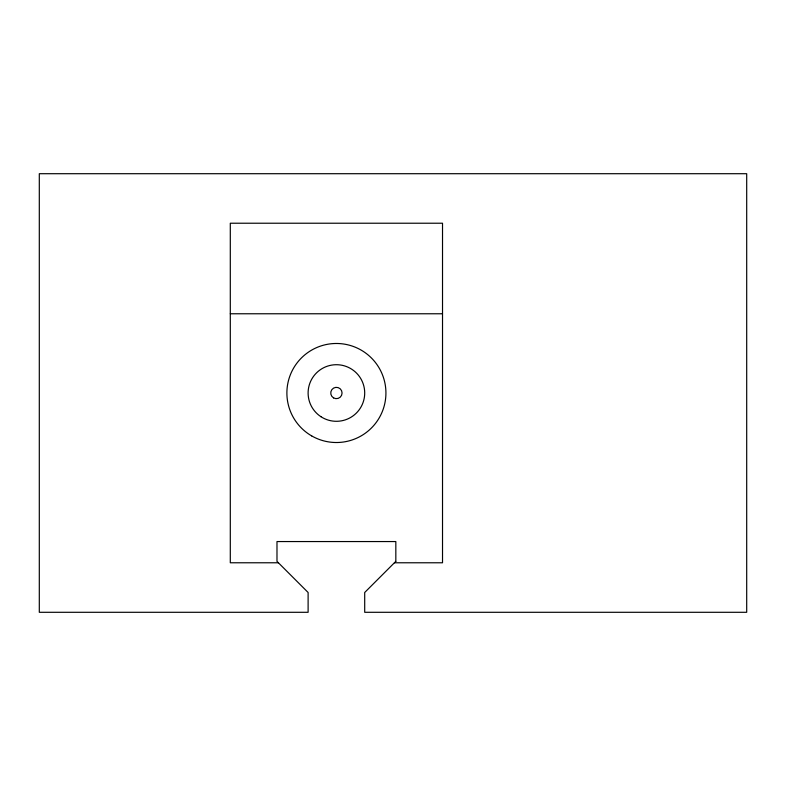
<?xml version="1.0" encoding="UTF-8"?>
<svg xmlns="http://www.w3.org/2000/svg" width="786" height="786" viewBox="0 0 786 786"><rect width="100%" height="100%" fill="white"/><g stroke="black" fill="none" stroke-linecap="round" stroke-linejoin="round"><path stroke-width="1.18" d="M230.298 313.771L442.518 313.771M278.401 562.776L230.298 562.776L230.298 223.224L442.518 223.224L442.518 562.776L394.415 562.776M395.83 561.361L364.704 592.487L364.704 612.294L746.7 612.294L746.7 173.706L39.3 173.706L39.3 612.294L308.112 612.294L308.112 592.487L276.986 561.361L276.986 541.554L395.83 541.554L395.83 561.361M320.953 416.708A28.296 28.296 0 0 0 364.665 394.533A28.296 28.296 0 0 0 323.606 367.769A28.296 28.296 0 0 0 320.953 416.708M311.649 435.886A49.518 49.518 0 0 0 385.926 393A49.518 49.518 0 0 0 311.649 350.114A49.518 49.518 0 0 0 311.649 435.886M333.578 397.903A5.659 5.659 0 0 0 342.067 393A5.659 5.659 0 0 0 333.578 388.097A5.659 5.659 0 0 0 333.578 397.903"/></g></svg>
